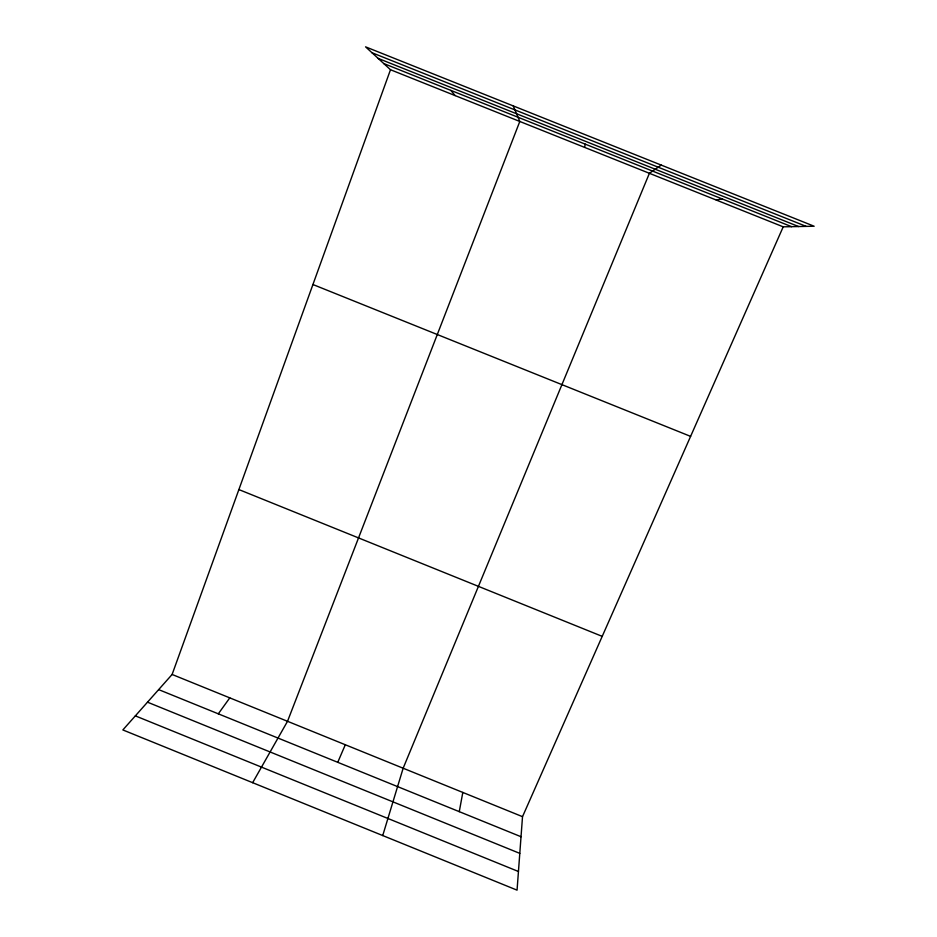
<?xml version="1.0" encoding="UTF-8"?>
<svg xmlns="http://www.w3.org/2000/svg" width="937" height="937" viewBox="0 0 937 937"><rect width="100%" height="100%" fill="white"/><g stroke="black" fill="none" stroke-linecap="round" stroke-linejoin="round"><path stroke-width="1.41" d="M783.215 226.824L522.518 816.666L517.06 890.15L122.852 729.935L172.115 674.464L390.495 69.736L365.571 46.85L814.148 226.239L783.215 226.824L390.495 69.736M459.271 811.653L462.808 792.433M584.571 147.367L585.274 144.157M382.729 835.558L403.156 768.223L649.4 173.298L661.253 165.099M337.753 762.32L345.308 744.751M252.65 782.688L287.518 721.303L519.801 121.459L513.23 105.904M218.298 713.83L229.788 697.878M716.266 200.049L722.04 198.855M371.954 52.718L806.218 226.391M378.126 58.387L798.547 226.531M383.76 63.552L791.566 226.672M312.923 284.52L690.604 436.373M238.888 489.571L602.21 636.364M172.115 674.464L522.518 816.666M158.658 689.609L521.031 836.729M147.496 702.176L519.789 853.373M135.338 715.868L518.442 871.504M450.849 90.397L455.113 95.586"/></g></svg>
